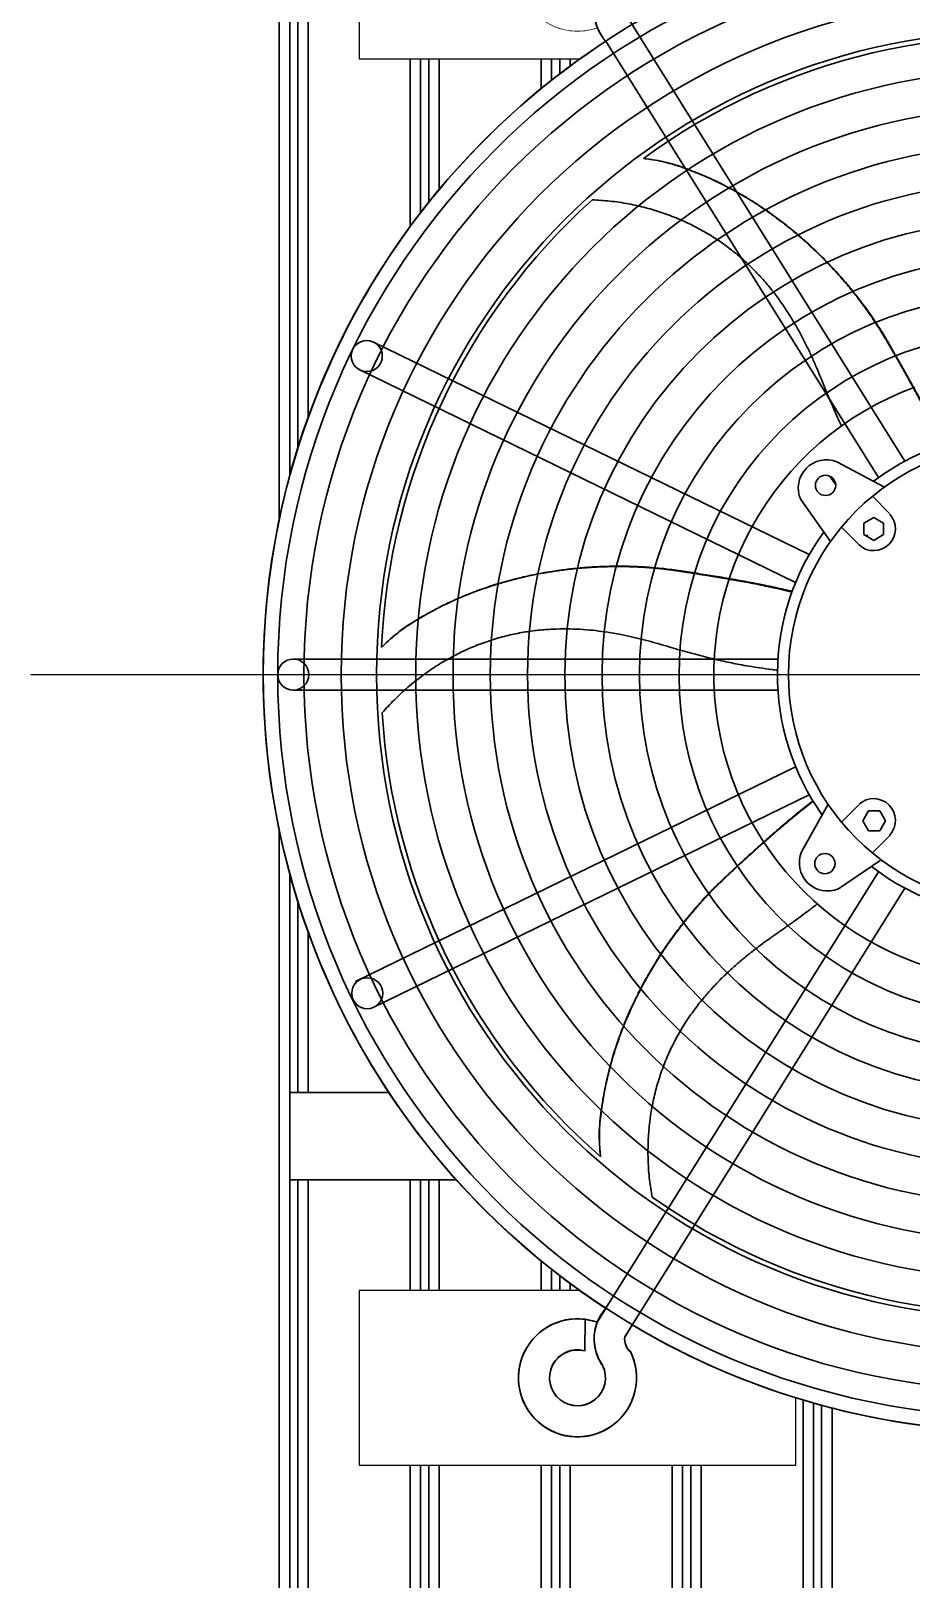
# Model space of a CAD drawing. Header units: millimetres. Extents: x 8981 to 59433, y 5244 to 14154.
# Drawn here: x 13219 to 13521, y 11166 to 11697 of the extents above; entities that cross this region are included whole.
import ezdxf

# ---------------------------------------------------------------- set-up
doc = ezdxf.new("R2010")
doc.units = ezdxf.units.MM
doc.set_wipeout_variables(frame=1)
doc.linetypes.add('CENTERX2', pattern=[101.6, 63.5, -12.7, 12.7, -12.7])
doc.layers.add('1实线层', color=7, linetype='Continuous', lineweight=30)
doc.layers.add('3中心线层', color=1, linetype='CENTERX2')
doc.layers.add('6细线层', color=4, linetype='Continuous')

# ---------------------------------------------------------------- blocks, each defined once
blk = doc.blocks.new('G$C12A8FAE8')
for p, q in [((-617.8, -1080.5), (-617.8, -19.5)), ((-621.4, -1075), (-621.4, -25)), ((-615, -535), (-615, -40)), ((-611.4, -535), (-611.4, -40)), ((-576.4, -535), (-576.4, -40)), ((-572.8, -535), (-572.8, -40)), ((-570, -535), (-570, -40)), ((-566.4, -535), (-566.4, -40)), ((-531.4, -535), (-531.4, -40)), ((-527.8, -535), (-527.8, -40)), ((-525, -535), (-525, -40)), ((-521.4, -535), (-521.4, -40)), ((-486.4, -535), (-486.4, -40)), ((-482.8, -535), (-482.8, -40)), ((-480, -535), (-480, -40)), ((-476.4, -535), (-476.4, -40)), ((-441.4, -535), (-441.4, -40)), ((-437.8, -535), (-437.8, -40)), ((-435, -535), (-435, -40)), ((-431.4, -535), (-431.4, -40)), ((-617.8, -535), (-120, -535)), ((-617.8, -565), (-120, -565)), ((-615, -1060), (-615, -565)), ((-611.4, -1060), (-611.4, -565)), ((-576.4, -1060), (-576.4, -565)), ((-572.8, -1060), (-572.8, -565)), ((-570, -1060), (-570, -565)), ((-566.4, -1060), (-566.4, -565)), ((-531.4, -1060), (-531.4, -565)), ((-527.8, -1060), (-527.8, -565)), ((-525, -1060), (-525, -565)), ((-521.4, -1060), (-521.4, -565)), ((-486.4, -1060), (-486.4, -565)), ((-482.8, -1060), (-482.8, -565)), ((-480, -1060), (-480, -565)), ((-476.4, -1060), (-476.4, -565)), ((-441.4, -1060), (-441.4, -565)), ((-437.8, -1060), (-437.8, -565)), ((-435, -1060), (-435, -565)), ((-431.4, -1060), (-431.4, -565))]:
    blk.add_line(p, q)
blk = doc.blocks.new('G$C885217BF')
at = {"ltscale": 3}
blk.add_wipeout([(-75, 30), (75, 30), (75, 30), (75, -30), (75, -30), (-75, -30), (-75, -30)], dxfattribs=at)
blk.add_lwpolyline([(-75, 30), (75, 30), (75, -30), (-75, -30)], close=True, dxfattribs=at)
blk.add_lwpolyline([(-8, 0, -0.414214), (0, 8, -0.414214), (8, 0, -0.414214), (0, -8, -0.414214)], format="xyb", close=True, dxfattribs=at)
at = {"layer": '3中心线层', "ltscale": 0.5}
for p, q in [((0, -13.09), (0, 13.09)), ((13.09, 0), (-13.09, 0))]:
    blk.add_line(p, q, dxfattribs=at)
at = {"layer": '6细线层'}
blk.add_lwpolyline([(-75, 30), (75, 30), (75, -30), (-75, -30)], close=True, dxfattribs=at)
at = {"layer": '6细线层', "ltscale": 0.5}
blk.add_circle((0, 0), 8, dxfattribs=at)
blk.add_arc((0, 0), 7.25, 0, 270, dxfattribs=at)
blk = doc.blocks.new('G$C80375B3E')
at = {"layer": '1实线层', "ltscale": 3}
blk.add_lwpolyline([(2.6, -20.19, -3.983183), (18.19, -9.05, 0.252617), (16.24, -14.24), (18.78, -18.3, -0.275671), (285.22, -18.3), (287.77, -14.23, 0.252528), (285.82, -9.05, -3.983183), (301.4, -20.19, -0.053611), (297.19, -19.17, -0.088793), (294.28, -23.96, -0.540918), (294.31, -459.17, -0.08822), (297.2, -463.97, -0.053443), (301.4, -462.96, -3.983183), (285.81, -474.1, 0.216304), (285.26, -464.83, -0.275671), (18.81, -464.87), (16.21, -469.03, 0.250404), (18.18, -474.1, -3.983183), (2.6, -462.96, -0.053764), (6.83, -463.98), (9.76, -459.21, -0.541018), (9.72, -23.96, -0.088732), (6.82, -19.17, -0.053596)], format="xyb", close=True, dxfattribs=at)
at = {"ltscale": 3}
blk.add_wipeout([(2.6, -20.19), (1.33, -20.31), (0.05, -20.35), (-1.23, -20.32), (-2.5, -20.2), (-3.77, -20), (-5.02, -19.72), (-6.24, -19.37), (-7.45, -18.94), (-8.62, -18.43), (-9.76, -17.85), (-10.86, -17.2), (-11.92, -16.48), (-12.93, -15.69), (-13.89, -14.85), (-14.79, -13.94), (-15.64, -12.98), (-16.42, -11.97), (-17.14, -10.91), (-17.79, -9.81), (-18.37, -8.67), (-18.87, -7.49), (-19.3, -6.29), (-19.66, -5.06), (-19.93, -3.81), (-20.13, -2.55), (-20.24, -1.27), (-20.28, 0.01), (-20.23, 1.28), (-20.11, 2.56), (-19.9, 3.82), (-19.62, 5.07), (-19.25, 6.29), (-18.81, 7.49), (-18.3, 8.66), (-17.71, 9.8), (-17.05, 10.9), (-16.33, 11.95), (-15.54, 12.96), (-14.68, 13.91), (-13.77, 14.81), (-12.81, 15.65), (-11.79, 16.42), (-10.73, 17.13), (-9.62, 17.78), (-8.48, 18.35), (-7.3, 18.84), (-6.09, 19.27), (-4.86, 19.61), (-3.61, 19.88), (-2.34, 20.07), (-1.07, 20.18), (0.21, 20.2), (1.49, 20.15), (2.76, 20.02), (4.02, 19.8), (5.27, 19.51), (6.49, 19.14), (7.69, 18.69), (8.86, 18.17), (9.99, 17.57), (11.08, 16.91), (12.13, 16.18), (13.13, 15.38), (14.08, 14.52), (14.97, 13.6), (15.8, 12.63), (16.57, 11.61), (17.28, 10.54), (17.91, 9.43), (18.48, 8.29), (18.97, 7.1), (19.38, 5.89), (19.72, 4.66), (19.98, 3.41), (20.16, 2.14), (20.26, 0.87), (20.28, -0.41), (20.21, -1.69), (20.07, -2.96), (19.85, -4.22), (19.55, -5.46), (19.17, -6.69), (18.72, -7.88), (18.19, -9.05), (17.92, -9.29), (17.67, -9.55), (17.44, -9.83), (17.22, -10.12), (17.03, -10.42), (16.85, -10.74), (16.69, -11.06), (16.56, -11.39), (16.44, -11.74), (16.34, -12.08), (16.27, -12.44), (16.22, -12.8), (16.19, -13.16), (16.18, -13.52), (16.2, -13.88), (16.24, -14.24), (18.78, -18.3), (18.78, -18.3), (33.16, -10.32), (48.03, -3.27), (63.31, 2.83), (78.95, 7.95), (94.87, 12.07), (111.03, 15.18), (127.35, 17.25), (143.77, 18.3), (160.23, 18.3), (176.65, 17.25), (192.97, 15.18), (209.13, 12.07), (225.05, 7.95), (240.69, 2.83), (255.97, -3.27), (270.84, -10.32), (285.22, -18.3), (287.77, -14.23), (287.77, -14.23), (287.81, -13.87), (287.82, -13.51), (287.81, -13.15), (287.78, -12.79), (287.73, -12.43), (287.66, -12.08), (287.56, -11.73), (287.45, -11.39), (287.31, -11.06), (287.15, -10.74), (286.97, -10.42), (286.78, -10.12), (286.56, -9.83), (286.33, -9.55), (286.08, -9.29), (285.82, -9.05), (285.29, -7.88), (284.83, -6.69), (284.45, -5.47), (284.15, -4.22), (283.93, -2.96), (283.79, -1.69), (283.72, -0.42), (283.74, 0.86), (283.84, 2.14), (284.02, 3.4), (284.28, 4.66), (284.62, 5.89), (285.03, 7.1), (285.52, 8.28), (286.09, 9.43), (286.72, 10.54), (287.43, 11.61), (288.2, 12.63), (289.03, 13.6), (289.92, 14.52), (290.87, 15.38), (291.87, 16.17), (292.92, 16.91), (294.01, 17.57), (295.14, 18.17), (296.31, 18.69), (297.51, 19.14), (298.73, 19.51), (299.98, 19.8), (301.24, 20.02), (302.51, 20.15), (303.79, 20.2), (305.07, 20.18), (306.34, 20.07), (307.61, 19.88), (308.86, 19.61), (310.09, 19.27), (311.3, 18.85), (312.47, 18.35), (313.62, 17.78), (314.73, 17.14), (315.79, 16.43), (316.81, 15.65), (317.77, 14.81), (318.68, 13.91), (319.54, 12.96), (320.33, 11.95), (321.05, 10.9), (321.71, 9.8), (322.3, 8.67), (322.81, 7.5), (323.25, 6.3), (323.62, 5.07), (323.9, 3.82), (324.11, 2.56), (324.23, 1.29), (324.28, 0.01), (324.24, -1.27), (324.13, -2.54), (323.93, -3.81), (323.66, -5.06), (323.3, -6.29), (322.87, -7.49), (322.37, -8.67), (321.79, -9.81), (321.14, -10.91), (320.42, -11.97), (319.64, -12.98), (318.8, -13.94), (317.89, -14.85), (316.93, -15.69), (315.92, -16.48), (314.87, -17.2), (313.76, -17.85), (312.62, -18.43), (311.45, -18.93), (310.25, -19.37), (309.02, -19.72), (307.77, -20), (306.51, -20.2), (305.23, -20.32), (303.95, -20.35), (302.68, -20.31), (301.4, -20.19), (299.97, -19.95), (298.57, -19.61), (297.19, -19.17), (296.82, -20.04), (296.41, -20.88), (295.94, -21.69), (295.43, -22.48), (294.88, -23.24), (294.28, -23.96), (307.48, -33.19), (320.09, -43.22), (332.05, -54.01), (343.33, -65.52), (353.86, -77.71), (363.63, -90.53), (372.58, -103.93), (380.68, -117.86), (387.9, -132.26), (394.22, -147.08), (399.61, -162.26), (404.05, -177.75), (407.51, -193.49), (410, -209.41), (411.5, -225.45), (412, -241.55), (411.5, -257.66), (410.01, -273.7), (407.52, -289.62), (404.06, -305.36), (399.62, -320.85), (394.23, -336.03), (387.92, -350.85), (380.7, -365.26), (372.6, -379.19), (363.65, -392.59), (353.89, -405.41), (343.35, -417.6), (332.08, -429.11), (320.12, -439.91), (307.51, -449.94), (294.31, -459.17), (294.9, -459.9), (295.46, -460.65), (295.96, -461.44), (296.42, -462.26), (296.83, -463.11), (297.2, -463.97), (298.57, -463.54), (299.98, -463.2), (301.4, -462.96), (302.67, -462.84), (303.95, -462.8), (305.23, -462.83), (306.5, -462.95), (307.77, -463.15), (309.02, -463.43), (310.24, -463.78), (311.45, -464.21), (312.62, -464.72), (313.76, -465.3), (314.86, -465.95), (315.92, -466.67), (316.93, -467.45), (317.89, -468.3), (318.79, -469.21), (319.64, -470.17), (320.42, -471.18), (321.14, -472.24), (321.79, -473.34), (322.37, -474.48), (322.87, -475.65), (323.3, -476.86), (323.66, -478.09), (323.93, -479.34), (324.13, -480.6), (324.24, -481.88), (324.28, -483.15), (324.23, -484.43), (324.11, -485.71), (323.9, -486.97), (323.62, -488.21), (323.25, -489.44), (322.81, -490.64), (322.3, -491.81), (321.71, -492.95), (321.05, -494.05), (320.33, -495.1), (319.54, -496.11), (318.68, -497.06), (317.77, -497.96), (316.81, -498.8), (315.79, -499.57), (314.73, -500.28), (313.62, -500.92), (312.48, -501.5), (311.3, -501.99), (310.09, -502.42), (308.86, -502.76), (307.61, -503.03), (306.34, -503.22), (305.07, -503.32), (303.79, -503.35), (302.51, -503.3), (301.24, -503.16), (299.98, -502.95), (298.73, -502.66), (297.51, -502.29), (296.31, -501.84), (295.14, -501.32), (294.01, -500.72), (292.92, -500.06), (291.87, -499.33), (290.87, -498.53), (289.92, -497.67), (289.03, -496.75), (288.2, -495.78), (287.43, -494.76), (286.72, -493.69), (286.09, -492.58), (285.52, -491.43), (285.03, -490.25), (284.62, -489.04), (284.28, -487.81), (284.02, -486.56), (283.84, -485.29), (283.74, -484.01), (283.72, -482.74), (283.79, -481.46), (283.93, -480.19), (284.15, -478.93), (284.45, -477.68), (284.83, -476.46), (285.28, -475.27), (285.81, -474.1), (286.04, -473.46), (286.23, -472.8), (286.37, -472.13), (286.47, -471.45), (286.54, -470.77), (286.56, -470.09), (286.54, -469.41), (286.48, -468.72), (286.37, -468.05), (286.23, -467.38), (286.05, -466.72), (285.82, -466.07), (285.56, -465.44), (285.26, -464.83), (270.87, -472.81), (256.01, -479.86), (240.73, -485.97), (225.09, -491.09), (209.16, -495.21), (193.01, -498.32), (176.69, -500.4), (160.27, -501.44), (143.81, -501.45), (127.39, -500.41), (111.07, -498.33), (94.91, -495.23), (78.98, -491.11), (63.35, -485.99), (48.07, -479.9), (33.2, -472.85), (18.81, -464.87), (16.21, -469.03), (16.21, -469.03), (16.18, -469.38), (16.17, -469.74), (16.18, -470.09), (16.21, -470.44), (16.27, -470.79), (16.35, -471.14), (16.44, -471.48), (16.56, -471.81), (16.7, -472.14), (16.86, -472.46), (17.04, -472.76), (17.23, -473.06), (17.45, -473.34), (17.68, -473.61), (17.92, -473.86), (18.18, -474.1), (18.71, -475.26), (19.17, -476.46), (19.55, -477.68), (19.85, -478.92), (20.07, -480.18), (20.21, -481.46), (20.28, -482.73), (20.26, -484.01), (20.16, -485.29), (19.98, -486.55), (19.72, -487.81), (19.38, -489.04), (18.97, -490.25), (18.48, -491.43), (17.91, -492.58), (17.28, -493.69), (16.57, -494.76), (15.8, -495.78), (14.97, -496.75), (14.08, -497.67), (13.13, -498.53), (12.13, -499.32), (11.08, -500.06), (9.99, -500.72), (8.86, -501.32), (7.69, -501.84), (6.49, -502.29), (5.27, -502.66), (4.02, -502.95), (2.76, -503.16), (1.49, -503.3), (0.21, -503.35), (-1.07, -503.32), (-2.34, -503.22), (-3.61, -503.03), (-4.86, -502.76), (-6.09, -502.42), (-7.3, -501.99), (-8.47, -501.5), (-9.62, -500.93), (-10.73, -500.28), (-11.79, -499.57), (-12.81, -498.8), (-13.77, -497.96), (-14.68, -497.06), (-15.54, -496.11), (-16.33, -495.1), (-17.05, -494.05), (-17.71, -492.95), (-18.3, -491.82), (-18.81, -490.65), (-19.25, -489.44), (-19.62, -488.22), (-19.9, -486.97), (-20.11, -485.71), (-20.23, -484.44), (-20.28, -483.16), (-20.24, -481.88), (-20.13, -480.6), (-19.93, -479.34), (-19.66, -478.09), (-19.3, -476.86), (-18.87, -475.66), (-18.37, -474.48), (-17.79, -473.34), (-17.14, -472.24), (-16.42, -471.18), (-15.64, -470.17), (-14.8, -469.21), (-13.89, -468.3), (-12.93, -467.46), (-11.92, -466.67), (-10.87, -465.95), (-9.76, -465.3), (-8.62, -464.72), (-7.45, -464.21), (-6.25, -463.78), (-5.02, -463.43), (-3.77, -463.15), (-2.51, -462.95), (-1.23, -462.83), (0.05, -462.8), (1.32, -462.84), (2.6, -462.96), (4.03, -463.2), (5.44, -463.54), (6.83, -463.98), (9.76, -459.21), (9.76, -459.21), (-3.45, -449.98), (-16.06, -439.95), (-28.03, -429.16), (-39.31, -417.65), (-49.85, -405.46), (-59.61, -392.64), (-68.56, -379.24), (-76.67, -365.31), (-83.89, -350.91), (-90.21, -336.08), (-95.6, -320.9), (-100.04, -305.4), (-103.51, -289.67), (-106, -273.75), (-107.5, -257.7), (-108, -241.59), (-107.5, -225.49), (-106.01, -209.44), (-103.52, -193.52), (-100.05, -177.78), (-95.62, -162.29), (-90.23, -147.1), (-83.91, -132.28), (-76.69, -117.87), (-68.58, -103.94), (-59.63, -90.54), (-49.87, -77.72), (-39.33, -65.53), (-28.06, -54.02), (-16.09, -43.22), (-3.48, -33.19), (9.72, -23.96), (9.12, -23.24), (8.57, -22.48), (8.06, -21.69), (7.59, -20.88), (7.18, -20.04), (6.82, -19.17), (5.44, -19.61), (4.03, -19.95)], dxfattribs=at).dxf.layer = '1实线层'
at = {"layer": '1实线层', "ltscale": 3}
for p, q in [((112.47, -168.17), (16.24, -14.16)), ((103.42, -173.83), (9.72, -23.88)), ((22.63, -64.18), (22.66, -64.15)), ((79.62, -200.26), (-70.08, -127.25)), ((74.94, -209.85), (-75.24, -136.6)), ((105.43, -177.05), (89.12, -168.37)), ((107.24, -186.17), (101.31, -180.24)), ((86.94, -195.79), (76.7, -181.35)), ((96.92, -196.98), (90.74, -190.81)), ((101.77, -187.51), (98.37, -189.48)), ((98.37, -189.48), (98.37, -193.4)), ((105.17, -189.48), (101.77, -187.51)), ((105.17, -193.4), (105.17, -189.48)), ((98.37, -193.4), (101.77, -195.37)), ((101.77, -195.37), (105.17, -193.4)), ((-67.3, -232.09), (-67.3, -232.04)), ((68.87, -236.16), (-97.66, -236.16)), ((68.87, -246.84), (-97.66, -246.84)), ((74.95, -273.16), (-76.27, -346.94)), ((79.63, -282.75), (-70.23, -355.87)), ((86.03, -286.24), (76.98, -302.35)), ((96.67, -286.26), (90.74, -292.19)), ((99.98, -288.33), (98.02, -291.73)), ((98.02, -291.73), (99.98, -295.13)), ((103.9, -288.33), (99.98, -288.33)), ((105.87, -291.73), (103.9, -288.33)), ((103.9, -295.13), (105.87, -291.73)), ((99.98, -295.13), (103.9, -295.13)), ((107.48, -296.59), (101.31, -302.76)), ((104.35, -305.15), (89.68, -315.06)), ((103.43, -309.18), (6.91, -463.71)), ((112.48, -314.83), (16.21, -468.96)), ((7.91, -407.09), (7.88, -407.06)), ((6.91, -463.78), (9.76, -459.21)), ((2.46, -473.71), (2.6, -462.89)), ((2.6, -462.96), (2.46, -473.79)), ((18.81, -464.87), (16.21, -469.03))]:
    blk.add_line(p, q, dxfattribs=at)
for centre, radius in [((152, -241.5), 260), ((152, -241.5), 255), ((152, -241.5), 246.01), ((152, -241.5), 246.01), ((152, -241.5), 233.2), ((152, -241.5), 221.07), ((152, -241.5), 207.59), ((152, -241.5), 194.78), ((152, -241.5), 181.97), ((152, -241.5), 169.17), ((152, -241.5), 156.36), ((152, -241.5), 143.55), ((152, -241.5), 130.74), ((-72.41, -132.05), 5.34), ((152, -241.5), 79.51), ((85.24, -176.48), 3.49), ((-97.66, -241.5), 5.34), ((85.01, -306.41), 3.49), ((-72.25, -350.93), 5.34)]:
    blk.add_circle(centre, radius, dxfattribs=at)
for centre, radius, start, end in [((21.64, -13.36), 15.9, 145.0303, 221.4422), ((21.64, -13.43), 15.9, 145.0303, 221.4422), ((152, -241.57), 260, 123.1761, 236.8327), ((152, -241.5), 219.5, 80.5668, 126.1026), ((152, -241.5), 219.5, 131.9954, 177.5312), ((152.76, -241.57), 117.86, 78.7926, 78.0576), ((152, -241.5), 105.13, 110.0525, 76.9986), ((152, -241.5), 83.3, 79.6372, 127.1193), ((85.56, -177.4), 9.71, 68.5037, 204.0135), ((101.77, -191.44), 7.47, 227.6567, 42.5382), ((152, -241.5), 83.3, 143.9879, 215.3699), ((152, -241.5), 219.5, 183.424, 228.9598), ((101.77, -291.56), 7.47, 317.4618, 132.3433), ((85.93, -306.11), 9.71, 157.2087, 292.7185), ((152, -241.5), 83.3, 232.2803, 307.7197), ((152, -241.5), 219.5, 234.8525, 280.3883), ((21.52, -469.66), 15.79, 138.1886, 215.1327), ((0, -483), 20.28, 82.6394, 26.2668), ((0, -483.07), 20.28, 70.3294, 26.2668), ((21.52, -469.74), 15.79, 157.829, 215.1327), ((152, -241.57), 260, 239.1849, 300.8327), ((21.94, -469.64), 5.77, 173.1755, 229.4077), ((21.94, -469.72), 5.77, 173.1755, 229.4077), ((0, -483), 9.61, 75.1601, 26.2668), ((0, -483.07), 9.61, 75.1601, 26.2668)]:
    blk.add_arc(centre, radius, start, end, dxfattribs=at)
for points, knots in [([(22.63, -64.18), (23.45, -64.29), (25.38, -64.56), (28.41, -65.06), (31.66, -65.82), (34.8, -66.81), (37.84, -67.92), (40.81, -69.07), (43.69, -70.26), (46.47, -71.5), (49.15, -72.79), (51.72, -74.1), (54.19, -75.44), (56.57, -76.8), (58.86, -78.17), (61.07, -79.56), (63.21, -80.96), (65.28, -82.38), (67.28, -83.81), (69.21, -85.24), (71.1, -86.69), (72.93, -88.15), (74.71, -89.62), (76.45, -91.1), (78.15, -92.6), (79.82, -94.11), (81.44, -95.63), (83.03, -97.17), (84.58, -98.71), (86.08, -100.25), (87.54, -101.8), (88.96, -103.33), (90.32, -104.87), (91.65, -106.39), (92.92, -107.9), (94.16, -109.4), (95.35, -110.89), (96.5, -112.36), (97.61, -113.83), (98.68, -115.28), (99.72, -116.72), (100.72, -118.15), (101.69, -119.57), (102.63, -120.97), (103.53, -122.36), (104.39, -123.73), (105.22, -125.08), (106.02, -126.42), (106.79, -127.74), (107.54, -129.03), (108.27, -130.3), (108.98, -131.54), (109.68, -132.76), (110.37, -133.96), (111.04, -135.14), (111.7, -136.31), (112.34, -137.45), (112.98, -138.58), (113.6, -139.7), (114.2, -140.79), (114.8, -141.86), (115.38, -142.92), (115.94, -143.95), (116.49, -144.96), (117.03, -145.96), (117.55, -146.93), (118.05, -147.87), (118.54, -148.8), (119.02, -149.71), (119.48, -150.59), (119.93, -151.45), (120.35, -152.28), (120.76, -153.08), (121.15, -153.85), (121.51, -154.56), (121.86, -155.25), (122.2, -155.94), (122.57, -156.68), (122.95, -157.46), (123.34, -158.27), (123.74, -159.1), (124.14, -159.95), (124.55, -160.83), (124.96, -161.7), (125.23, -162.29), (125.37, -162.57)], [0, 0, 0, 0, 2.479551, 5.862821, 9.199065, 12.487265, 15.728014, 18.912482, 22.031696, 25.079332, 28.049621, 30.936399, 33.743249, 36.479924, 39.151473, 41.762496, 44.317045, 46.819263, 49.273768, 51.685356, 54.058673, 56.398105, 58.708055, 60.993065, 63.257717, 65.505607, 67.735225, 69.943406, 72.127072, 74.283216, 76.408698, 78.500316, 80.554881, 82.570887, 84.549179, 86.490829, 88.396918, 90.268522, 92.10674, 93.912698, 95.687547, 97.432396, 99.147619, 100.832539, 102.486389, 104.108504, 105.698326, 107.255635, 108.780188, 110.272703, 111.734949, 113.168688, 114.575657, 115.957546, 117.316002, 118.652648, 119.968636, 121.263535, 122.536594, 123.787088, 125.014321, 126.217607, 127.396252, 128.549554, 129.676811, 130.777624, 131.852219, 132.900905, 133.924002, 134.921695, 135.891702, 136.82967, 137.731244, 138.592114, 139.401766, 140.115189, 140.903402, 141.732039, 142.596437, 143.492694, 144.416815, 145.364678, 146.332048, 147.315302, 148.262742, 148.262742, 148.262742, 148.262742]), ([(90.71, -156.08), (90.25, -155.1), (89.31, -153.07), (87.91, -149.93), (86.5, -146.64), (85.09, -143.24), (83.67, -139.73), (82.21, -136.15), (80.63, -132.54), (78.93, -128.93), (77.1, -125.31), (75.11, -121.69), (72.93, -118.06), (70.54, -114.42), (67.89, -110.76), (64.94, -107.11), (61.65, -103.46), (58, -99.87), (53.96, -96.38), (49.56, -93.08), (44.83, -90.01), (39.82, -87.25), (34.58, -84.84), (29.14, -82.78), (23.45, -81.07), (17.44, -79.69), (11.28, -78.77), (7.13, -78.5), (5.14, -78.37)], [30.304445, 30.304445, 30.304445, 30.304445, 33.559882, 37.030812, 40.610671, 44.29679, 48.085993, 51.96104, 55.897671, 59.890687, 63.94053, 68.063058, 72.284859, 76.633225, 81.136131, 85.822299, 90.718225, 95.847271, 101.191072, 106.70586, 112.350565, 118.083862, 123.862655, 129.639466, 135.506249, 141.663891, 148.151804, 154.142324, 154.142324, 154.142324, 154.142324]), ([(125.57, -162.5), (124.75, -160.74), (123, -157.09), (120.23, -151.61), (117.28, -146.05), (114.25, -140.52), (111.16, -135.03), (108.01, -129.56), (105.61, -125.41), (104.17, -123.13), (103.86, -122.63)], [12.556692, 12.556692, 12.556692, 12.556692, 18.398397, 24.686718, 30.982877, 37.28498, 43.589304, 49.894121, 56.204009, 57.978849, 57.978849, 57.978849, 57.978849]), ([(-67.3, -232.09), (-66.7, -231.52), (-65.28, -230.17), (-63, -228.12), (-60.38, -226.05), (-57.65, -224.21), (-54.89, -222.53), (-52.14, -220.92), (-49.41, -219.41), (-46.71, -218.01), (-44.03, -216.72), (-41.4, -215.53), (-38.81, -214.44), (-36.27, -213.42), (-33.77, -212.49), (-31.3, -211.62), (-28.87, -210.83), (-26.48, -210.09), (-24.12, -209.42), (-21.78, -208.8), (-19.48, -208.23), (-17.2, -207.71), (-14.93, -207.23), (-12.69, -206.79), (-10.46, -206.4), (-8.24, -206.04), (-6.03, -205.72), (-3.85, -205.43), (-1.68, -205.18), (0.47, -204.97), (2.58, -204.79), (4.67, -204.65), (6.72, -204.53), (8.74, -204.45), (10.71, -204.39), (12.66, -204.36), (14.56, -204.36), (16.43, -204.38), (18.27, -204.42), (20.08, -204.49), (21.85, -204.58), (23.59, -204.68), (25.3, -204.81), (26.98, -204.95), (28.63, -205.11), (30.24, -205.29), (31.82, -205.49), (33.36, -205.7), (34.87, -205.92), (36.35, -206.14), (37.79, -206.36), (39.21, -206.57), (40.6, -206.79), (41.97, -207), (43.31, -207.21), (44.63, -207.42), (45.93, -207.63), (47.21, -207.84), (48.46, -208.05), (49.69, -208.26), (50.9, -208.46), (52.09, -208.67), (53.25, -208.87), (54.39, -209.07), (55.49, -209.27), (56.58, -209.47), (57.63, -209.67), (58.66, -209.86), (59.67, -210.05), (60.65, -210.24), (61.6, -210.43), (62.52, -210.62), (63.4, -210.79), (64.24, -210.97), (65.02, -211.13), (65.77, -211.29), (66.53, -211.45), (67.34, -211.63), (68.18, -211.82), (69.05, -212.01), (69.95, -212.22), (70.87, -212.44), (71.81, -212.66), (72.75, -212.88), (73.38, -213.04), (73.69, -213.11)], [0, 0, 0, 0, 2.479551, 5.862821, 9.199065, 12.487265, 15.728014, 18.912482, 22.031696, 25.079332, 28.049621, 30.936399, 33.743249, 36.479924, 39.151473, 41.762496, 44.317045, 46.819263, 49.273768, 51.685356, 54.058673, 56.398105, 58.708055, 60.993065, 63.257717, 65.505607, 67.735225, 69.943406, 72.127072, 74.283216, 76.408698, 78.500316, 80.554881, 82.570887, 84.549179, 86.490829, 88.396918, 90.268522, 92.10674, 93.912698, 95.687547, 97.432396, 99.147619, 100.832539, 102.486389, 104.108504, 105.698326, 107.255635, 108.780188, 110.272703, 111.734949, 113.168688, 114.575657, 115.957546, 117.316002, 118.652648, 119.968636, 121.263535, 122.536594, 123.787088, 125.014321, 126.217607, 127.396252, 128.549554, 129.676811, 130.777624, 131.852219, 132.900905, 133.924002, 134.921695, 135.891702, 136.82967, 137.731244, 138.592114, 139.401766, 140.115189, 140.903402, 141.732039, 142.596437, 143.492694, 144.416815, 145.364678, 146.332048, 147.315302, 148.262742, 148.262742, 148.262742, 148.262742]), ([(73.76, -212.91), (71.87, -212.45), (67.93, -211.55), (61.91, -210.29), (55.73, -209.13), (49.52, -208.05), (43.29, -207.05), (37.06, -206.1), (32.31, -205.39), (29.64, -205.09), (29.05, -205.03)], [12.556692, 12.556692, 12.556692, 12.556692, 18.398397, 24.686718, 30.982877, 37.28498, 43.589304, 49.894121, 56.204009, 57.978849, 57.978849, 57.978849, 57.978849]), ([(68.71, -239.95), (68.1, -239.89), (66.06, -239.65), (62.79, -239.22), (59.06, -238.62), (55.85, -238.05), (52.97, -237.49), (50.12, -236.88), (47.07, -236.18), (43.81, -235.38), (40.45, -234.51), (37, -233.56), (33.45, -232.55), (29.83, -231.47), (26.12, -230.38), (22.32, -229.36), (18.43, -228.44), (14.46, -227.62), (10.39, -226.92), (6.19, -226.35), (1.85, -225.96), (-2.66, -225.75), (-7.35, -225.78), (-12.25, -226.07), (-17.34, -226.69), (-22.58, -227.67), (-27.91, -229.05), (-33.26, -230.84), (-38.54, -233.03), (-43.7, -235.62), (-48.7, -238.59), (-53.57, -241.98), (-58.41, -245.82), (-62.97, -250.05), (-65.76, -253.13), (-67.11, -254.61)], [8.255281, 8.255281, 8.255281, 8.255281, 10.121784, 14.401064, 18.150892, 21.455719, 24.180752, 26.955923, 30.200514, 33.559882, 37.030812, 40.610671, 44.29679, 48.085993, 51.96104, 55.897671, 59.890687, 63.94053, 68.063058, 72.284859, 76.633225, 81.136131, 85.822299, 90.718225, 95.847271, 101.191072, 106.70586, 112.350565, 118.083862, 123.862655, 129.639466, 135.506249, 141.663891, 148.151804, 154.142324, 154.142324, 154.142324, 154.142324]), ([(7.91, -407.09), (7.84, -406.26), (7.67, -404.31), (7.49, -401.25), (7.5, -397.91), (7.76, -394.63), (8.17, -391.42), (8.63, -388.27), (9.15, -385.2), (9.75, -382.21), (10.4, -379.32), (11.12, -376.52), (11.87, -373.81), (12.66, -371.19), (13.49, -368.65), (14.35, -366.18), (15.25, -363.79), (16.17, -361.46), (17.11, -359.19), (18.08, -356.98), (19.07, -354.82), (20.09, -352.71), (21.12, -350.65), (22.18, -348.62), (23.26, -346.63), (24.37, -344.67), (25.49, -342.75), (26.63, -340.86), (27.79, -339.01), (28.96, -337.2), (30.14, -335.43), (31.33, -333.71), (32.52, -332.03), (33.71, -330.41), (34.9, -328.83), (36.08, -327.29), (37.27, -325.8), (38.45, -324.34), (39.63, -322.93), (40.81, -321.56), (41.98, -320.23), (43.15, -318.94), (44.32, -317.68), (45.48, -316.46), (46.63, -315.27), (47.77, -314.12), (48.91, -313.01), (50.04, -311.93), (51.15, -310.89), (52.24, -309.87), (53.32, -308.88), (54.37, -307.91), (55.4, -306.95), (56.42, -306.02), (57.43, -305.1), (58.41, -304.2), (59.39, -303.32), (60.35, -302.45), (61.29, -301.59), (62.22, -300.76), (63.14, -299.94), (64.04, -299.14), (64.92, -298.36), (65.79, -297.6), (66.63, -296.86), (67.46, -296.13), (68.28, -295.43), (69.07, -294.75), (69.85, -294.08), (70.61, -293.43), (71.35, -292.81), (72.06, -292.2), (72.75, -291.63), (73.41, -291.08), (74.02, -290.57), (74.62, -290.08), (75.22, -289.59), (75.86, -289.07), (76.53, -288.53), (77.23, -287.97), (77.95, -287.39), (78.7, -286.8), (79.46, -286.21), (80.22, -285.62), (80.73, -285.22), (80.98, -285.03)], [0, 0, 0, 0, 2.479551, 5.862821, 9.199065, 12.487265, 15.728014, 18.912482, 22.031696, 25.079332, 28.049621, 30.936399, 33.743249, 36.479924, 39.151473, 41.762496, 44.317045, 46.819263, 49.273768, 51.685356, 54.058673, 56.398105, 58.708055, 60.993065, 63.257717, 65.505607, 67.735225, 69.943406, 72.127072, 74.283216, 76.408698, 78.500316, 80.554881, 82.570887, 84.549179, 86.490829, 88.396918, 90.268522, 92.10674, 93.912698, 95.687547, 97.432396, 99.147619, 100.832539, 102.486389, 104.108504, 105.698326, 107.255635, 108.780188, 110.272703, 111.734949, 113.168688, 114.575657, 115.957546, 117.316002, 118.652648, 119.968636, 121.263535, 122.536594, 123.787088, 125.014321, 126.217607, 127.396252, 128.549554, 129.676811, 130.777624, 131.852219, 132.900905, 133.924002, 134.921695, 135.891702, 136.82967, 137.731244, 138.592114, 139.401766, 140.115189, 140.903402, 141.732039, 142.596437, 143.492694, 144.416815, 145.364678, 146.332048, 147.315302, 148.262742, 148.262742, 148.262742, 148.262742]), ([(80.86, -284.84), (79.33, -286.04), (76.16, -288.56), (71.43, -292.48), (66.67, -296.59), (61.95, -300.77), (57.29, -305.01), (52.66, -309.29), (49.15, -312.56), (47.24, -314.47), (46.83, -314.89)], [12.556692, 12.556692, 12.556692, 12.556692, 18.398397, 24.686718, 30.982877, 37.28498, 43.589304, 49.894121, 56.204009, 57.978849, 57.978849, 57.978849, 57.978849]), ([(82.36, -320.26), (81.51, -320.93), (79.73, -322.3), (76.98, -324.36), (74.09, -326.46), (71.09, -328.6), (67.99, -330.77), (64.82, -332.98), (61.66, -335.32), (58.51, -337.79), (55.39, -340.38), (52.3, -343.12), (49.25, -346.05), (46.23, -349.2), (43.26, -352.6), (40.35, -356.28), (37.53, -360.3), (34.84, -364.66), (32.34, -369.37), (30.09, -374.4), (28.16, -379.69), (26.58, -385.19), (25.39, -390.84), (24.59, -396.6), (24.2, -402.52), (24.19, -408.7), (24.66, -414.9), (25.32, -419.01), (25.64, -420.98)], [30.304445, 30.304445, 30.304445, 30.304445, 33.559882, 37.030812, 40.610671, 44.29679, 48.085993, 51.96104, 55.897671, 59.890687, 63.94053, 68.063058, 72.284859, 76.633225, 81.136131, 85.822299, 90.718225, 95.847271, 101.191072, 106.70586, 112.350565, 118.083862, 123.862655, 129.639466, 135.506249, 141.663891, 148.151804, 154.142324, 154.142324, 154.142324, 154.142324])]:
    blk.add_open_spline(points, degree=3, knots=knots, dxfattribs=at)
for points in [[(22.89, -64.18), (22.66, -64.15)], [(41.36, -69.25), (38.14, -67.99), (30.61, -65.54), (22.89, -64.18)], [(42.51, -69.72), (41.36, -69.25)], [(57.32, -77.18), (51.84, -74.11), (45.19, -70.88), (42.51, -69.72)], [(59.04, -78.22), (58.12, -77.66), (57.32, -77.18)], [(71.32, -86.77), (69.69, -85.52), (64.06, -81.47), (59.04, -78.22)], [(73.55, -88.56), (71.32, -86.77)], [(83.37, -97.38), (80.07, -94.23), (75.02, -89.78), (73.55, -88.56)], [(86.04, -100.08), (84.84, -98.85), (83.37, -97.38)], [(94.15, -109.23), (93.6, -108.56), (89.35, -103.63), (86.04, -100.08)], [(97.02, -112.87), (94.15, -109.23)], [(103.86, -122.63), (101.33, -118.82), (97.6, -113.62), (97.02, -112.87)], [(99.43, -193.54), (99.56, -193.67), (99.69, -193.79)], [(-3.47, -205.3), (-7.99, -205.92), (-14.62, -207.09), (-16.48, -207.48)], [(0.31, -204.89), (-1.4, -205.07), (-3.47, -205.3)], [(12.52, -204.26), (11.65, -204.27), (5.15, -204.52), (0.31, -204.89)], [(17.15, -204.28), (12.52, -204.26)], [(29.05, -205.03), (24.49, -204.62), (18.1, -204.3), (17.15, -204.28)], [(-33.62, -212.37), (-34.63, -212.74), (-35.5, -213.07)], [(-19.28, -208.11), (-21.27, -208.6), (-27.94, -210.47), (-33.62, -212.37)], [(-16.48, -207.48), (-19.28, -208.11)], [(-35.5, -213.07), (-41.32, -215.45), (-48, -218.63), (-50.57, -220)], [(-51.65, -220.6), (-54.65, -222.34), (-61.25, -226.7), (-67.13, -231.89)], [(-50.57, -220), (-51.65, -220.6)], [(-67.13, -231.89), (-67.3, -232.04)], [(46.83, -314.89), (43.67, -318.2), (39.44, -322.99), (38.82, -323.72)], [(38.82, -323.72), (35.92, -327.33)], [(35.92, -327.33), (35.39, -328.01), (31.53, -333.25), (28.8, -337.27)], [(28.8, -337.27), (27.87, -338.72), (26.76, -340.48)], [(26.76, -340.48), (24.43, -344.4), (21.21, -350.31), (20.35, -352.01)], [(19.1, -354.59), (18.24, -356.45), (15.55, -362.84), (13.5, -368.46)], [(20.35, -352.01), (19.1, -354.59)], [(12.87, -370.37), (11.1, -376.4), (9.42, -383.6), (8.89, -386.47)], [(13.5, -368.46), (13.16, -369.48), (12.87, -370.37)], [(8.69, -387.69), (8.18, -391.12), (7.47, -399), (7.86, -406.83)], [(8.89, -386.47), (8.69, -387.69)], [(7.86, -406.83), (7.88, -407.06)]]:
    blk.add_spline(points, degree=3, dxfattribs=at)
blk.add_open_spline([(88.72, -176.22), (88.03, -175.25), (87.34, -174.28), (86.66, -173.3)], degree=3, dxfattribs=at)
at = {"layer": '3中心线层', "ltscale": 20}
blk.add_line((-187.8, -241.5), (493.32, -241.5), dxfattribs=at)

msp = doc.modelspace()

# ---------------------------------------------------------------- block references
at = {"layer": '1实线层', "lineweight": -3, "ltscale": 0.5}
msp.add_blockref('G$C12A8FAE8', (13925.626, 11867.838), dxfattribs=at)

# ---------------------------------------------------------------- next in the draw order: block references
at = {"ltscale": 3, "xscale": -1}
for p in [(13406.73, 11717.844), (13406.73, 11234.844)]:
    msp.add_blockref('G$C885217BF', p, dxfattribs=at)

# ---------------------------------------------------------------- next in the draw order: block references
at = {"layer": '6细线层', "ltscale": 3}
msp.add_blockref('G$C80375B3E', (13406.73, 11717.844), dxfattribs=at)

doc.saveas('drawing.dxf')
